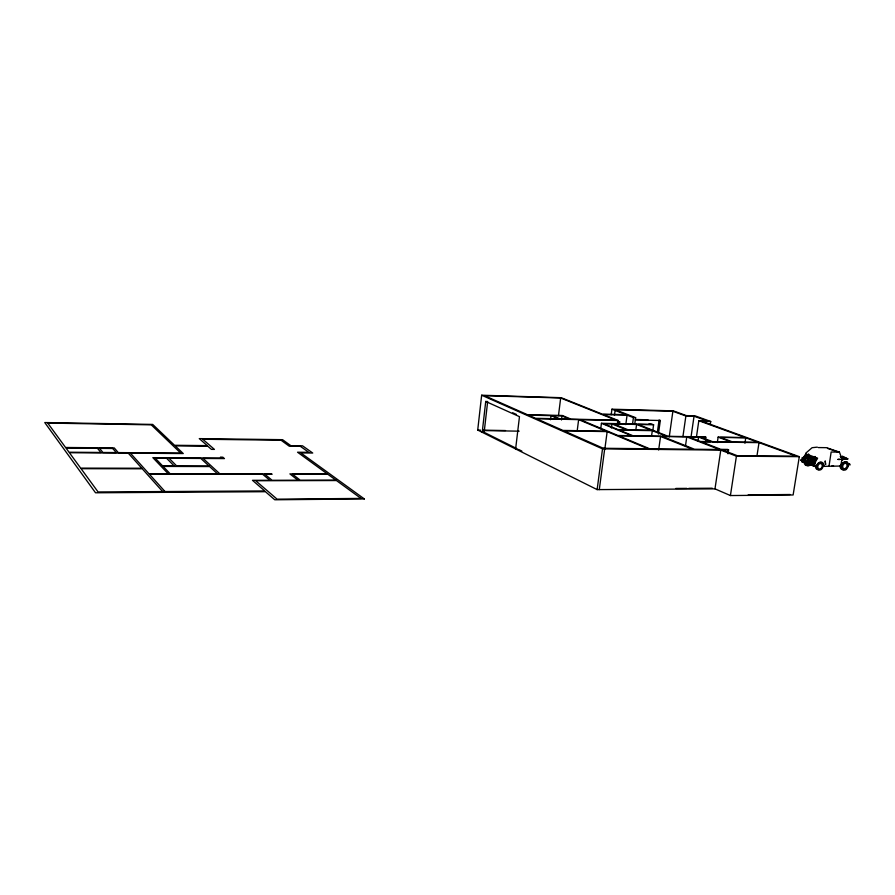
<?xml version="1.0" encoding="UTF-8"?>
<svg xmlns="http://www.w3.org/2000/svg" width="895" height="895" viewBox="0 0 895 895"><rect width="100%" height="100%" fill="white"/><g stroke="black" fill="none" stroke-linecap="round" stroke-linejoin="round"><path stroke-width="1.34" d="M825.503 464.36L825.19 460.914L825.682 464.427M814.774 462.312L813.253 463.129M710.317 424.152L710.708 421.489L702.004 421.288L799.313 456.663L793.127 494.969L730.421 495.55L714.982 488.871L597.133 489.61L477.717 430.059L481.655 395.221L561.187 397.693L602.178 414.094L626.008 414.687L611.923 409.205L611.184 414.732M484.15 432.341L487.663 401.519L485.728 401.463L482.215 432.307L484.15 432.341L516.381 448.373M550.537 419.733L551.04 415.66L528.419 415.123L535.602 418.301L558.379 418.815L551.04 415.66M558.48 415.593L560.673 398.006L484.43 395.646L527.356 414.653L562.34 415.493L570.865 419.095L615.794 420.113L560.673 398.006M561.478 419.979L561.993 415.918L552.506 415.694L559.856 418.849L569.41 419.061L561.993 415.918M577.23 430.529L578.629 419.632L536.474 418.692L562.966 430.417L606.161 431.189L578.629 419.632M600.724 428.772L601.44 423.301L650.822 424.342L649.11 423.682L650.844 423.715L653.607 424.789L652.679 431.491M597.133 489.61L602.514 448.865L481.655 395.221M599.292 489.599L604.684 448.887L563.928 430.842L607.157 431.603L648.002 448.753L603.286 448.272M604.819 449.279L607.157 431.603M611.397 428.011L611.945 423.928L603.812 423.749L618.009 429.6L626.231 429.745L611.945 423.928M614.451 415.269L615.189 409.731L672.883 411.275L685.883 416.007L694.039 416.22L707.05 420.907L698.816 420.717L696.489 436.749M617.886 423.201L618.244 420.516L603.342 414.553L627.071 415.146L633.425 417.618L635.629 417.663L634.7 424.476M618.546 424.297L618.904 421.612M625.795 424.622L627.071 415.146M632.496 424.431L633.425 417.618M635.842 429.835L636.58 424.443L613.713 423.961L628.033 429.779L651.157 430.215L636.58 424.443M651.538 436.156L652.298 430.663L619.127 430.059L632.944 435.742L666.484 436.279L652.298 430.663M657.366 432.229L659.078 420.035L660.32 420.505L658.418 434.075M658.653 449.961L660.555 436.458L618.646 435.787L649.636 448.764L692.562 449.223L660.555 436.458M669.247 436.928L672.883 411.275M682.93 436.559L685.883 416.007M685.436 446.225L686.778 436.872L662.457 436.491L694.509 449.245L719.39 449.514L686.778 436.872M691.074 436.682L694.039 416.22M697.977 441.201L698.581 437.062L688.68 436.905L700.584 441.503L710.563 441.649L698.581 437.062M705.405 439.926L705.808 437.185L705.081 436.905L668.162 436.312L638.224 424.476L653.607 424.789M717.32 442.577L718.126 437.118L745.02 437.543L698.816 420.717M714.982 488.871L720.777 450.107L602.514 448.865M727.378 452.143L727.792 449.424L721.549 449.357M728.015 453.832L728.631 449.749L718.64 449.648M730.421 495.55L736.417 456.17L720.777 450.107M744.931 443.215L745.759 437.823L720.475 437.42L732.669 441.973L758.154 442.331L745.759 437.823M756.89 456.327L759.016 442.645L701.445 441.839L737.379 455.745L796.281 456.215L759.016 442.645M849.277 463.576L848.326 466.06A4.509 3.334 -68.3 0 0 845.618 461.675A4.509 3.334 -68.3 0 0 841.445 466.026L823.601 466.362A4.419 3.3 -68 0 0 823.109 463.341L818.187 463.286A4.419 3.3 -68 0 0 816.777 466.34L801.003 460.422L801.439 459.739L801.327 460.422L804.974 461.663L805.086 460.981L801.115 459.739M801.417 460.455L801.528 459.773M804.191 461.652L804.404 462.335L804.851 459.594L804.258 459.426L803.867 460.802L804.65 460.813M808.521 462.144L808.632 460.735L808.487 462.1M811.06 461.921L811.709 462.089L811.262 464.852L811.228 461.921L810.669 463.297C815.759 464.046 815.356 466.53 810.557 463.99L810.613 464.684L814.495 466.261M811.262 464.852L811.709 462.089M814.159 465.243L814.271 464.55M828.994 466.273L831.153 452.02L839.42 452.109L841.915 458.676L840.864 466.116L840.942 464.427M842.956 459.482L841.546 459.146L842.956 459.482L842.34 459.985L842.575 458.676L841.356 458.24L842.956 459.482L847.833 458.878L842.956 457.177M850.116 464.941L849.87 464.091M802.602 457.669C801.629 461.574 802.457 459.314 802.233 457.546L803.139 457.669M814.428 464.057L815.468 462.156L814.864 464.057L814.058 463.923L814.551 462.021L815.468 462.156M814.607 464.561L804.303 460.97L804.851 459.594M803.117 457.983L805.802 453.922L808.308 454.817M807.883 460.153L809.035 458.218L810.87 458.878L809.718 460.813L807.883 460.153L809.035 458.218M809.718 460.813L810.87 458.878M808.621 454.168L807.916 455.398L808.7 454.246M807.805 459.348L808.968 457.636M809.874 457.815L810.736 456.551L805.791 454.772L803.699 457.86L807.883 459.236M810.792 458.15L811.653 456.875L816.665 458.676L814.551 461.798M810.881 458.643L804.627 456.484M811.552 458.564L810.378 460.287L814.629 461.686M814.193 457.602L814.987 456.45M814.573 457.737L815.434 456.651M805.735 453.183L812.101 447.701L817.303 447.142M814.64 462.659L813.857 462.894M840.673 466.049L841.445 466.026M846.827 458.889L847.833 458.878L841.356 458.24L844.119 459.157L841.501 459.124M811.429 463.297L810.669 463.297M748.164 494.89L790.106 494.51M675.826 488.435L686.868 488.379M688.803 488.357L712.23 488.222M842.497 462.771A4.509 3.334 -68.3 0 0 840.964 465.859L841.155 465.859A4.262 3.155 -68.3 0 1 841.938 463.8M847.845 465.892L848.326 466.06M823.064 466.295L823.601 466.362A4.419 3.3 -68 0 0 820.804 462.044A4.419 3.3 -68 0 0 816.687 466.306M804.538 461.496L803.811 462.167L804.258 459.426M810.557 463.99L811.799 464.158M804.303 460.97L805.086 460.981M804.974 461.663L801.64 461.54L814.685 466.34L816.945 466.273A3.972 2.965 -68 0 1 822.091 462.961A3.972 2.965 -68 0 1 820.983 469.618A3.972 2.965 -68 0 1 816.945 466.261L815.546 465.758A3.96 2.965 -68 0 0 818.791 469.483M736.417 456.17L799.313 456.663M517.623 448.988L515.621 448.966L519.469 416.667L485.728 401.463M818.321 447.567L826.532 447.668L839.42 452.109M483.233 430.562L519.156 431.177M705.808 437.185L700.606 437.096L712.633 441.694L731.047 441.951L718.126 437.118M477.717 430.059L480.492 430.115M483.278 430.159L505.518 430.551M617.304 422.015L620.067 422.082M635.439 419.486L647.946 419.777M635.271 419.934L660.32 420.505M618.244 420.516L580.173 419.665L617.964 435.496L631.557 435.72L601.44 423.301M842.754 458.274L846.938 458.374L842.519 456.316L843.761 457.77L842.587 456.349L843.739 457.759L840.36 456.64M611.923 409.205L673.32 410.861L686.364 415.604L694.979 415.817L710.708 421.489M843.672 459.224L841.546 459.146L842.43 459.459M840.864 456.562L842.441 456.797L841.009 456.595M845.126 457.737L840.427 456.763M827.506 448.384L839.107 452.389M814.495 465.243L810.892 463.99A3.927 2.954 -68.1 0 1 807.268 465.803A3.927 2.954 -68.1 0 1 805.612 462.122M841.568 458.71L842.508 459.045M840.964 465.859L841.624 466.038M814.674 457.099L808.599 454.873M815.043 457.233L817.605 458.15L814.461 463.61L808.8 461.607M805.634 454.996L810.657 456.663M811.496 457.11L816.587 458.799M805.478 455.231L810.501 456.897M811.34 457.345L816.43 459.023M805.399 455.342L810.344 457.121M811.262 457.457L816.274 459.258M805.321 455.465L810.266 457.244L805.164 455.689M811.183 457.569L816.195 459.381M811.027 457.804L816.117 459.493M805.008 455.924L810.031 457.591M810.87 458.039L815.96 459.728M804.773 456.26L815.793 459.952M811.317 458.9L815.569 460.298M804.471 456.707L808.666 458.083M811.161 459.124L815.412 460.522M808.509 458.307L804.392 456.819L808.431 458.43M811.083 459.247L815.255 460.757M811.127 465.087L801.819 461.607M811.004 459.359L815.177 460.869L810.848 459.594M804.157 457.166L808.353 458.542M804.001 457.401L808.196 458.777M810.691 459.817L814.942 461.216M803.844 457.625L808.04 459.001M810.534 460.052L814.786 461.451M808.431 461.473L802.692 459.314M804.515 461.652L814.305 465.31M803.811 462.167L804.404 462.335M615.189 409.731L635.629 417.663M512.712 412.774L516.471 414.463M518.686 449.514L521.852 451.091M165.004 491.545L149.431 474.26L262.638 474.26L269.865 480.291L252.48 480.324L264.752 490.941L98.081 491.948L81.076 468.689L142.271 468.801L162.655 491.556M808.274 464.93A3.916 2.954 -68.1 0 1 804.191 462.603M843.638 469.528A4.262 3.155 -68.3 0 1 840.215 465.523M833.569 465.892A4.218 3.144 -68.3 0 1 831.891 465.892M845.932 461.887A4.262 3.155 -68.3 0 1 847.207 462.972M846.01 461.663A4.509 3.334 -68.3 0 1 847.364 462.804M837.977 459.403L839.924 459.415L837.977 459.403M360.976 498.403L277.092 499.164L255.679 480.738L336.453 480.548L360.976 498.403M364.366 498.951L274.765 499.779L265.435 491.713L95.53 492.787L44.75 422.541L152.687 424.42L174.559 445.285L207.26 445.62L199.283 438.617L282.551 439.669L290.853 445.688L302.532 445.811L312.724 453.027L300.843 452.926L364.366 498.951M297.957 480.223L272.102 480.279L264.842 474.26L272.114 474.26L271.677 473.902L219.924 473.891L203.12 458.464L224.455 458.587L222.855 457.2L220.461 457.177L221.445 458.039L152.844 457.647L168.316 473.891L149.085 473.891L130.413 453.172L183.262 453.552L175.207 445.878L207.785 446.202L211.41 449.368L214.431 449.402L202.773 439.255L281.064 440.228L289.309 446.236L300.384 446.348L308.786 452.322L297.554 452.232L327.335 473.914L289.902 473.902L297.957 480.223M335.893 480.145L300.228 480.223L292.609 474.26L327.816 474.26L335.893 480.145M217.563 473.891L170.274 473.891L163.125 466.418L209.609 466.552L217.563 473.891M141.779 468.242L80.662 468.119L69.407 452.725L128.265 453.15L141.779 468.242M174.089 465.859L162.543 465.825L155.249 458.195L166.582 458.262L174.089 465.859M208.971 465.959L176.606 465.859L169.054 458.274L200.838 458.453L208.971 465.959M97.51 448.361L66.017 448.082L69.038 452.221L100.878 452.456L97.51 448.361M112.736 448.496L99.558 448.384L102.936 452.478L116.249 452.568L112.736 448.496M180.667 453.049L118.285 452.59L114.224 447.914L65.57 447.478L47.726 423.067L151.255 424.845L180.667 453.049M845.898 469.629A4.262 3.155 -68.3 0 0 847.117 462.469A4.262 3.155 -68.3 0 0 841.624 466.026A4.262 3.155 -68.3 0 0 845.898 469.629M820.715 468.678A2.853 2.137 -68 0 0 821.498 463.901A2.853 2.137 -68 0 0 817.806 466.273A2.853 2.137 -68 0 0 820.715 468.678M845.562 468.409A2.819 2.081 -68.3 0 0 846.357 463.688A2.819 2.081 -68.3 0 0 842.732 466.038A2.819 2.081 -68.3 0 0 845.562 468.409"/></g></svg>
